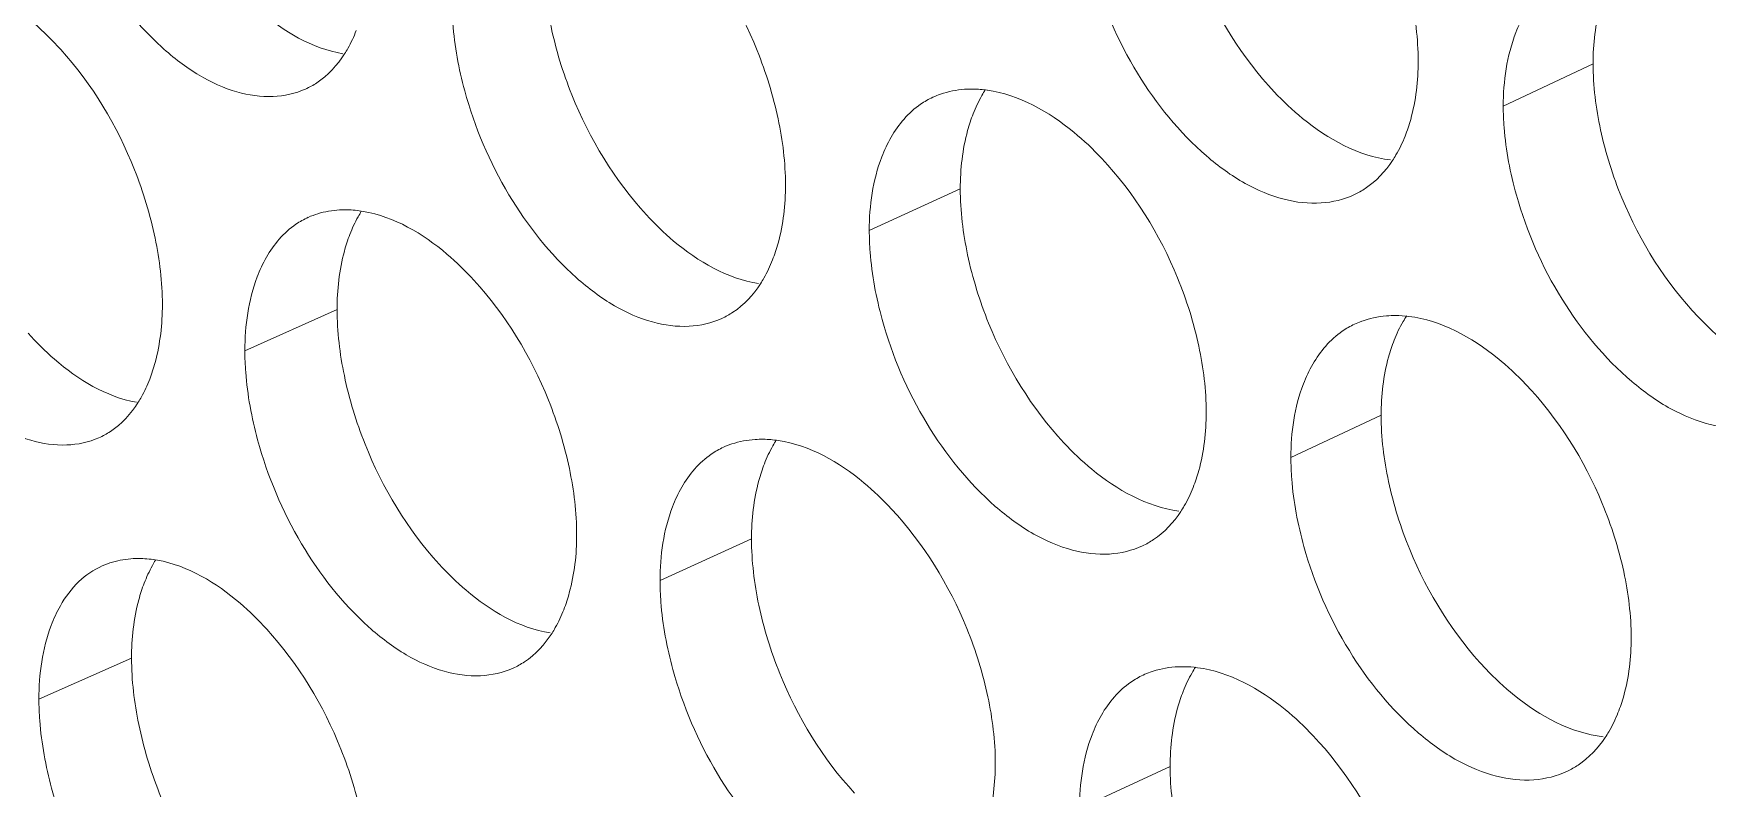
# Model space of a CAD drawing. Header units: millimetres. Extents: x 1177 to 4147, y 93 to 2194.
# Drawn here: x 2559.37 to 2573.57, y 982.6 to 989 of the extents above; entities that cross this region are included whole.
import ezdxf

# ---------------------------------------------------------------- set-up
doc = ezdxf.new("R2010")
doc.units = ezdxf.units.MM
doc.header["$LTSCALE"] = 0.1
doc.layers.get('0').update_dxf_attribs({"lineweight": 13})
doc.layers.add('标注', color=251, linetype='Continuous', lineweight=9)

# ---------------------------------------------------------------- blocks, each defined once
blk = doc.blocks.new('02')
at = {"layer": '标注'}
for p, q in [((4444.276, 1003.764), (4443.187, 1003.249)), ((4436.603, 1002.249), (4435.5, 1001.741)), ((4429.047, 1000.786), (4427.929, 1000.286)), ((4441.706, 999.503), (4440.612, 998.99)), ((4434.072, 998.005), (4432.963, 997.5)), ((4426.555, 996.561), (4425.432, 996.063)), ((4426.555, 996.561), (4425.432, 996.063)), ((4439.148, 995.248), (4438.049, 994.737))]:
    blk.add_line(p, q, dxfattribs=at)
for centre, radius, start, end in [((4436.704, 1002.418), 1.034, 109.1713, 114.7632), ((4436.739, 1002.073), 1.384, 82.0095, 89.1943), ((4429.11, 1000.981), 1.009, 107.0166, 114.1413), ((4441.87, 999.31), 1.402, 83.021, 89.4851), ((4441.831, 999.655), 1.051, 110.5478, 115.181), ((4434.159, 998.183), 1.026, 108.4653, 114.5554), ((4426.606, 996.763), 1.001, 106.2734, 113.935), ((4426.606, 996.763), 1.001, 106.2734, 113.935), ((4439.298, 995.063), 1.393, 82.5184, 89.3404), ((4439.261, 995.409), 1.043, 109.8653, 114.9718)]:
    blk.add_arc(centre, radius, start, end, dxfattribs=at)
for points, knots in [([(4442.155, 1003.795), (4442.155, 1004.064), (4442.085, 1004.622), (4441.745, 1005.701), (4441.276, 1006.453), (4440.884, 1006.868)], [0, 0, 0, 0, 0.238218, 0.493853, 1, 1, 1, 1]), ([(4439.148, 1006.498), (4439.148, 1006.229), (4439.218, 1005.67), (4439.554, 1004.59), (4440.02, 1003.838), (4440.411, 1003.422)], [0, 0, 0, 0, 0.238432, 0.494215, 1, 1, 1, 1]), ([(4425.586, 1006.233), (4425.704, 1005.793), (4426.05, 1004.965), (4426.72, 1004.102), (4427.345, 1003.618), (4427.808, 1003.406), (4428.258, 1003.34), (4428.542, 1003.402), (4428.664, 1003.457)], [0, 0, 0, 0, 0.299261, 0.581563, 0.705826, 0.815161, 0.911598, 1, 1, 1, 1]), ([(4434.484, 1002.294), (4434.484, 1002.563), (4434.414, 1003.121), (4434.08, 1004.202), (4433.619, 1004.957), (4433.231, 1005.375)], [0, 0, 0, 0, 0.238425, 0.494301, 1, 1, 1, 1]), ([(4431.553, 1005.018), (4431.553, 1004.749), (4431.622, 1004.19), (4431.952, 1003.109), (4432.41, 1002.352), (4432.797, 1001.933)], [0, 0, 0, 0, 0.238639, 0.494661, 1, 1, 1, 1]), ([(4425.696, 1003.937), (4425.596, 1004.047), (4425.227, 1004.414), (4424.752, 1004.706), (4424.385, 1004.774)], [0, 0, 0, 0, 0.285125, 1, 1, 1, 1]), ([(4438.207, 1004.909), (4438.329, 1004.467), (4438.688, 1003.637), (4439.382, 1002.78), (4440.027, 1002.306), (4440.504, 1002.104), (4440.967, 1002.049), (4441.257, 1002.118), (4441.383, 1002.177)], [0, 0, 0, 0, 0.29692, 0.578074, 0.702428, 0.812421, 0.910064, 1, 1, 1, 1]), ([(4427.785, 1004.72), (4427.887, 1004.609), (4428.26, 1004.239), (4428.743, 1003.948), (4429.116, 1003.885)], [0, 0, 0, 0, 0.285248, 1, 1, 1, 1]), ([(4444.435, 1004.675), (4444.409, 1004.608), (4444.311, 1004.314), (4444.276, 1004.002), (4444.276, 1003.764)], [0, 0, 0, 0, 0.232089, 1, 1, 1, 1]), ([(4430.44, 1004.515), (4430.44, 1004.428), (4430.455, 1004.064), (4430.522, 1003.703), (4430.595, 1003.436)], [0, 0, 0, 0, 0.238227, 1, 1, 1, 1]), ([(4443.454, 1004.381), (4443.41, 1004.305), (4443.243, 1003.95), (4443.187, 1003.551), (4443.187, 1003.249)], [0, 0, 0, 0, 0.226658, 1, 1, 1, 1]), ([(4429.139, 1003.885), (4429.152, 1003.906), (4429.206, 1003.996), (4429.25, 1004.091), (4429.279, 1004.165)], [0, 0, 0, 0, 0.242155, 1, 1, 1, 1]), ([(4426.929, 1000.846), (4426.929, 1001.116), (4426.86, 1001.675), (4426.532, 1002.756), (4426.079, 1003.514), (4425.696, 1003.937)], [0, 0, 0, 0, 0.238635, 0.494751, 1, 1, 1, 1]), ([(4428.664, 1003.457), (4428.712, 1003.478), (4428.901, 1003.581), (4429.052, 1003.747), (4429.139, 1003.885)], [0, 0, 0, 0, 0.24169, 1, 1, 1, 1]), ([(4441.996, 1002.885), (4442.023, 1002.952), (4442.12, 1003.245), (4442.155, 1003.557), (4442.155, 1003.795)], [0, 0, 0, 0, 0.232027, 1, 1, 1, 1]), ([(4444.276, 1003.764), (4444.276, 1003.496), (4444.347, 1002.937), (4444.686, 1001.858), (4445.157, 1001.108), (4445.552, 1000.695)], [0, 0, 0, 0, 0.238296, 0.493918, 1, 1, 1, 1]), ([(4430.595, 1003.436), (4430.715, 1002.995), (4431.066, 1002.166), (4431.746, 1001.306), (4432.379, 1000.825), (4432.847, 1000.617), (4433.303, 1000.556), (4433.588, 1000.62), (4433.712, 1000.677)], [0, 0, 0, 0, 0.298318, 0.580156, 0.704454, 0.814053, 0.910977, 1, 1, 1, 1]), ([(4436.27, 1003.357), (4436.219, 1003.333), (4436.013, 1003.217), (4435.853, 1003.028), (4435.764, 1002.873)], [0, 0, 0, 0, 0.240997, 1, 1, 1, 1]), ([(4436.758, 1003.456), (4436.724, 1003.457), (4436.59, 1003.453), (4436.457, 1003.427), (4436.364, 1003.395)], [0, 0, 0, 0, 0.257182, 1, 1, 1, 1]), ([(4436.907, 1003.447), (4436.893, 1003.425), (4436.837, 1003.333), (4436.79, 1003.234), (4436.76, 1003.158)], [0, 0, 0, 0, 0.24222, 1, 1, 1, 1]), ([(4438.32, 1002.614), (4438.214, 1002.727), (4437.822, 1003.101), (4437.316, 1003.389), (4436.931, 1003.443)], [0, 0, 0, 0, 0.284921, 1, 1, 1, 1]), ([(4440.411, 1003.422), (4440.518, 1003.308), (4440.914, 1002.932), (4441.429, 1002.645), (4441.819, 1002.597)], [0, 0, 0, 0, 0.284983, 1, 1, 1, 1]), ([(4436.76, 1003.158), (4436.734, 1003.091), (4436.638, 1002.798), (4436.603, 1002.486), (4436.603, 1002.249)], [0, 0, 0, 0, 0.231643, 1, 1, 1, 1]), ([(4443.187, 1003.249), (4443.187, 1003.162), (4443.202, 1002.798), (4443.271, 1002.438), (4443.346, 1002.171)], [0, 0, 0, 0, 0.238377, 1, 1, 1, 1]), ([(4435.764, 1002.873), (4435.72, 1002.796), (4435.555, 1002.441), (4435.5, 1002.043), (4435.5, 1001.741)], [0, 0, 0, 0, 0.225927, 1, 1, 1, 1]), ([(4441.844, 1002.589), (4441.858, 1002.612), (4441.917, 1002.706), (4441.965, 1002.807), (4441.996, 1002.885)], [0, 0, 0, 0, 0.242305, 1, 1, 1, 1]), ([(4439.585, 999.538), (4439.585, 999.807), (4439.515, 1000.366), (4439.177, 1001.445), (4438.711, 1002.198), (4438.32, 1002.614)], [0, 0, 0, 0, 0.238287, 0.494002, 1, 1, 1, 1]), ([(4441.383, 1002.177), (4441.428, 1002.199), (4441.61, 1002.301), (4441.757, 1002.458), (4441.844, 1002.589)], [0, 0, 0, 0, 0.243002, 1, 1, 1, 1]), ([(4434.327, 1001.385), (4434.353, 1001.452), (4434.449, 1001.745), (4434.484, 1002.057), (4434.484, 1002.294)], [0, 0, 0, 0, 0.23158, 1, 1, 1, 1]), ([(4436.603, 1002.249), (4436.603, 1001.979), (4436.673, 1001.421), (4437.007, 1000.341), (4437.47, 999.587), (4437.86, 999.17)], [0, 0, 0, 0, 0.238501, 0.494363, 1, 1, 1, 1]), ([(4443.346, 1002.171), (4443.47, 1001.729), (4443.834, 1000.898), (4444.537, 1000.044), (4445.19, 999.573), (4445.673, 999.375), (4446.142, 999.324), (4446.434, 999.397), (4446.561, 999.458)], [0, 0, 0, 0, 0.295999, 0.576706, 0.701098, 0.811352, 0.909467, 1, 1, 1, 1]), ([(4423.101, 1002.015), (4423.219, 1001.575), (4423.562, 1000.748), (4424.227, 999.884), (4424.849, 999.398), (4425.308, 999.185), (4425.756, 999.117), (4426.038, 999.176), (4426.16, 999.231)], [0, 0, 0, 0, 0.299735, 0.582272, 0.706518, 0.81572, 0.911912, 1, 1, 1, 1]), ([(4428.698, 1001.902), (4428.646, 1001.878), (4428.438, 1001.763), (4428.279, 1001.573), (4428.19, 1001.418)], [0, 0, 0, 0, 0.240345, 1, 1, 1, 1]), ([(4429.168, 1001.993), (4429.138, 1001.994), (4429.019, 1001.992), (4428.9, 1001.972), (4428.815, 1001.946)], [0, 0, 0, 0, 0.25678, 1, 1, 1, 1]), ([(4429.341, 1001.975), (4429.328, 1001.953), (4429.274, 1001.863), (4429.23, 1001.768), (4429.202, 1001.694)], [0, 0, 0, 0, 0.242139, 1, 1, 1, 1]), ([(4430.706, 1001.14), (4430.604, 1001.252), (4430.226, 1001.621), (4429.739, 1001.912), (4429.364, 1001.974)], [0, 0, 0, 0, 0.285061, 1, 1, 1, 1]), ([(4432.797, 1001.933), (4432.9, 1001.821), (4433.283, 1001.448), (4433.779, 1001.158), (4434.158, 1001.101)], [0, 0, 0, 0, 0.285159, 1, 1, 1, 1]), ([(4429.202, 1001.694), (4429.176, 1001.628), (4429.081, 1001.335), (4429.047, 1001.023), (4429.047, 1000.786)], [0, 0, 0, 0, 0.231198, 1, 1, 1, 1]), ([(4435.5, 1001.741), (4435.5, 1001.654), (4435.515, 1001.29), (4435.583, 1000.929), (4435.657, 1000.662)], [0, 0, 0, 0, 0.238286, 1, 1, 1, 1]), ([(4428.19, 1001.418), (4428.147, 1001.341), (4427.983, 1000.986), (4427.929, 1000.588), (4427.929, 1000.286)], [0, 0, 0, 0, 0.225206, 1, 1, 1, 1]), ([(4434.182, 1001.098), (4434.196, 1001.12), (4434.251, 1001.212), (4434.297, 1001.31), (4434.327, 1001.385)], [0, 0, 0, 0, 0.242205, 1, 1, 1, 1]), ([(4431.952, 998.055), (4431.952, 998.324), (4431.883, 998.883), (4431.551, 999.964), (4431.092, 1000.72), (4430.706, 1001.14)], [0, 0, 0, 0, 0.238495, 0.494451, 1, 1, 1, 1]), ([(4433.712, 1000.677), (4433.759, 1000.698), (4433.945, 1000.801), (4434.095, 1000.963), (4434.182, 1001.098)], [0, 0, 0, 0, 0.242239, 1, 1, 1, 1]), ([(4426.775, 999.939), (4426.8, 1000.006), (4426.895, 1000.299), (4426.929, 1000.61), (4426.929, 1000.846)], [0, 0, 0, 0, 0.231134, 1, 1, 1, 1]), ([(4429.047, 1000.786), (4429.047, 1000.517), (4429.116, 999.958), (4429.444, 998.877), (4429.9, 998.119), (4430.284, 997.699)], [0, 0, 0, 0, 0.238709, 0.494811, 1, 1, 1, 1]), ([(4441.883, 1000.712), (4441.846, 1000.712), (4441.703, 1000.707), (4441.561, 1000.677), (4441.462, 1000.64)], [0, 0, 0, 0, 0.257421, 1, 1, 1, 1]), ([(4442.016, 1000.708), (4442.001, 1000.686), (4441.943, 1000.592), (4441.895, 1000.491), (4441.864, 1000.413)], [0, 0, 0, 0, 0.24229, 1, 1, 1, 1]), ([(4443.46, 999.877), (4443.352, 999.991), (4442.951, 1000.367), (4442.433, 1000.654), (4442.04, 1000.701)], [0, 0, 0, 0, 0.2848, 1, 1, 1, 1]), ([(4445.552, 1000.695), (4445.662, 1000.58), (4446.067, 1000.201), (4446.594, 999.916), (4446.991, 999.874)], [0, 0, 0, 0, 0.28484, 1, 1, 1, 1]), ([(4425.3, 1000.498), (4425.4, 1000.387), (4425.769, 1000.018), (4426.246, 999.726), (4426.614, 999.661)], [0, 0, 0, 0, 0.285283, 1, 1, 1, 1]), ([(4435.657, 1000.662), (4435.778, 1000.22), (4436.135, 999.391), (4436.823, 998.533), (4437.464, 998.057), (4437.939, 997.852), (4438.399, 997.795), (4438.688, 997.863), (4438.813, 997.921)], [0, 0, 0, 0, 0.297384, 0.578764, 0.7031, 0.812961, 0.910366, 1, 1, 1, 1]), ([(4441.383, 1000.607), (4441.332, 1000.583), (4441.127, 1000.465), (4440.967, 1000.277), (4440.878, 1000.122)], [0, 0, 0, 0, 0.241405, 1, 1, 1, 1]), ([(4427.929, 1000.286), (4427.929, 1000.199), (4427.944, 999.835), (4428.011, 999.474), (4428.084, 999.206)], [0, 0, 0, 0, 0.238197, 1, 1, 1, 1]), ([(4441.864, 1000.413), (4441.838, 1000.346), (4441.74, 1000.053), (4441.706, 999.74), (4441.706, 999.503)], [0, 0, 0, 0, 0.231941, 1, 1, 1, 1]), ([(4440.878, 1000.122), (4440.833, 1000.046), (4440.667, 999.691), (4440.612, 999.292), (4440.612, 998.99)], [0, 0, 0, 0, 0.226413, 1, 1, 1, 1]), ([(4426.637, 999.662), (4426.65, 999.683), (4426.703, 999.772), (4426.746, 999.866), (4426.775, 999.939)], [0, 0, 0, 0, 0.242135, 1, 1, 1, 1]), ([(4444.738, 996.807), (4444.738, 997.076), (4444.667, 997.634), (4444.326, 998.713), (4443.855, 999.463), (4443.46, 999.877)], [0, 0, 0, 0, 0.23815, 0.493704, 1, 1, 1, 1]), ([(4426.16, 999.231), (4426.208, 999.252), (4426.399, 999.355), (4426.55, 999.523), (4426.637, 999.662)], [0, 0, 0, 0, 0.241404, 1, 1, 1, 1]), ([(4439.427, 998.629), (4439.453, 998.696), (4439.55, 998.989), (4439.585, 999.301), (4439.585, 999.538)], [0, 0, 0, 0, 0.231878, 1, 1, 1, 1]), ([(4441.706, 999.503), (4441.706, 999.234), (4441.776, 998.676), (4442.114, 997.596), (4442.582, 996.845), (4442.975, 996.43)], [0, 0, 0, 0, 0.238364, 0.494066, 1, 1, 1, 1]), ([(4428.084, 999.206), (4428.203, 998.766), (4428.552, 997.937), (4429.226, 997.076), (4429.855, 996.594), (4430.321, 996.384), (4430.774, 996.32), (4431.058, 996.383), (4431.182, 996.439)], [0, 0, 0, 0, 0.298788, 0.580857, 0.705138, 0.814605, 0.911286, 1, 1, 1, 1]), ([(4433.733, 999.116), (4433.681, 999.092), (4433.475, 998.976), (4433.315, 998.787), (4433.226, 998.632)], [0, 0, 0, 0, 0.240785, 1, 1, 1, 1]), ([(4434.215, 999.212), (4434.182, 999.213), (4434.053, 999.21), (4433.925, 999.186), (4433.835, 999.156)], [0, 0, 0, 0, 0.257054, 1, 1, 1, 1]), ([(4434.372, 999.2), (4434.358, 999.179), (4434.303, 999.087), (4434.257, 998.99), (4434.228, 998.914)], [0, 0, 0, 0, 0.242189, 1, 1, 1, 1]), ([(4435.769, 998.367), (4435.664, 998.479), (4435.277, 998.852), (4434.778, 999.141), (4434.396, 999.197)], [0, 0, 0, 0, 0.284973, 1, 1, 1, 1]), ([(4437.86, 999.17), (4437.966, 999.056), (4438.358, 998.681), (4438.866, 998.393), (4439.253, 998.342)], [0, 0, 0, 0, 0.285047, 1, 1, 1, 1]), ([(4434.228, 998.914), (4434.202, 998.848), (4434.106, 998.554), (4434.072, 998.242), (4434.072, 998.005)], [0, 0, 0, 0, 0.231495, 1, 1, 1, 1]), ([(4440.612, 998.99), (4440.612, 998.903), (4440.627, 998.54), (4440.696, 998.179), (4440.77, 997.912)], [0, 0, 0, 0, 0.238347, 1, 1, 1, 1]), ([(4433.226, 998.632), (4433.182, 998.556), (4433.018, 998.2), (4432.963, 997.802), (4432.963, 997.5)], [0, 0, 0, 0, 0.225686, 1, 1, 1, 1]), ([(4439.277, 998.336), (4439.291, 998.359), (4439.349, 998.452), (4439.396, 998.552), (4439.427, 998.629)], [0, 0, 0, 0, 0.242268, 1, 1, 1, 1]), ([(4437.028, 995.288), (4437.028, 995.557), (4436.958, 996.116), (4436.622, 997.196), (4436.159, 997.949), (4435.769, 998.367)], [0, 0, 0, 0, 0.238356, 0.494151, 1, 1, 1, 1]), ([(4438.813, 997.921), (4438.859, 997.943), (4439.042, 998.045), (4439.19, 998.204), (4439.277, 998.336)], [0, 0, 0, 0, 0.242755, 1, 1, 1, 1]), ([(4431.796, 997.147), (4431.822, 997.214), (4431.918, 997.507), (4431.952, 997.818), (4431.952, 998.055)], [0, 0, 0, 0, 0.231431, 1, 1, 1, 1]), ([(4434.072, 998.005), (4434.072, 997.736), (4434.141, 997.177), (4434.473, 996.097), (4434.934, 995.342), (4435.322, 994.924)], [0, 0, 0, 0, 0.23857, 0.494512, 1, 1, 1, 1]), ([(4440.77, 997.912), (4440.893, 997.47), (4441.255, 996.639), (4441.953, 995.784), (4442.602, 995.312), (4443.082, 995.111), (4443.548, 995.058), (4443.839, 995.13), (4443.965, 995.189)], [0, 0, 0, 0, 0.296459, 0.577388, 0.701761, 0.811885, 0.909764, 1, 1, 1, 1]), ([(4426.2, 997.678), (4426.095, 997.632), (4425.895, 997.495), (4425.752, 997.301), (4425.692, 997.194)], [0, 0, 0, 0, 0.481736, 1, 1, 1, 1]), ([(4426.2, 997.678), (4426.095, 997.632), (4425.895, 997.495), (4425.752, 997.301), (4425.692, 997.194)], [0, 0, 0, 0, 0.481736, 1, 1, 1, 1]), ([(4426.665, 997.767), (4426.635, 997.768), (4426.521, 997.766), (4426.407, 997.748), (4426.325, 997.724)], [0, 0, 0, 0, 0.256633, 1, 1, 1, 1]), ([(4426.665, 997.767), (4426.635, 997.768), (4426.521, 997.766), (4426.407, 997.748), (4426.325, 997.724)], [0, 0, 0, 0, 0.256633, 1, 1, 1, 1]), ([(4426.845, 997.746), (4426.832, 997.724), (4426.78, 997.635), (4426.737, 997.541), (4426.708, 997.468)], [0, 0, 0, 0, 0.242119, 1, 1, 1, 1]), ([(4426.845, 997.746), (4426.832, 997.724), (4426.78, 997.635), (4426.737, 997.541), (4426.708, 997.468)], [0, 0, 0, 0, 0.242119, 1, 1, 1, 1]), ([(4428.194, 996.911), (4428.093, 997.022), (4427.72, 997.39), (4427.239, 997.681), (4426.868, 997.747)], [0, 0, 0, 0, 0.285096, 1, 1, 1, 1]), ([(4428.194, 996.911), (4428.093, 997.022), (4427.72, 997.39), (4427.239, 997.681), (4426.868, 997.747)], [0, 0, 0, 0, 0.285096, 1, 1, 1, 1]), ([(4430.284, 997.699), (4430.387, 997.587), (4430.765, 997.216), (4431.254, 996.925), (4431.631, 996.865)], [0, 0, 0, 0, 0.285206, 1, 1, 1, 1]), ([(4426.708, 997.468), (4426.683, 997.402), (4426.588, 997.109), (4426.555, 996.797), (4426.555, 996.561)], [0, 0, 0, 0, 0.23105, 1, 1, 1, 1]), ([(4426.708, 997.468), (4426.683, 997.402), (4426.588, 997.109), (4426.555, 996.797), (4426.555, 996.561)], [0, 0, 0, 0, 0.23105, 1, 1, 1, 1]), ([(4432.963, 997.5), (4432.963, 997.413), (4432.978, 997.049), (4433.046, 996.688), (4433.119, 996.421)], [0, 0, 0, 0, 0.238256, 1, 1, 1, 1]), ([(4425.692, 997.194), (4425.648, 997.118), (4425.485, 996.763), (4425.432, 996.365), (4425.432, 996.063)], [0, 0, 0, 0, 0.224968, 1, 1, 1, 1]), ([(4425.692, 997.194), (4425.648, 997.118), (4425.485, 996.763), (4425.432, 996.365), (4425.432, 996.063)], [0, 0, 0, 0, 0.224968, 1, 1, 1, 1]), ([(4431.654, 996.864), (4431.667, 996.885), (4431.722, 996.976), (4431.767, 997.073), (4431.796, 997.147)], [0, 0, 0, 0, 0.242178, 1, 1, 1, 1]), ([(4429.434, 993.823), (4429.434, 994.092), (4429.365, 994.651), (4429.035, 995.732), (4428.579, 996.489), (4428.194, 996.911)], [0, 0, 0, 0, 0.238564, 0.494601, 1, 1, 1, 1]), ([(4429.434, 993.823), (4429.434, 994.092), (4429.365, 994.651), (4429.035, 995.732), (4428.579, 996.489), (4428.194, 996.911)], [0, 0, 0, 0, 0.238564, 0.494601, 1, 1, 1, 1]), ([(4431.182, 996.439), (4431.229, 996.46), (4431.417, 996.563), (4431.567, 996.727), (4431.654, 996.864)], [0, 0, 0, 0, 0.241969, 1, 1, 1, 1]), ([(4444.578, 995.897), (4444.605, 995.964), (4444.703, 996.257), (4444.738, 996.57), (4444.738, 996.807)], [0, 0, 0, 0, 0.232176, 1, 1, 1, 1]), ([(4426.555, 996.561), (4426.555, 996.291), (4426.623, 995.732), (4426.95, 994.65), (4427.402, 993.892), (4427.785, 993.47)], [0, 0, 0, 0, 0.238779, 0.49496, 1, 1, 1, 1]), ([(4426.555, 996.561), (4426.555, 996.291), (4426.623, 995.732), (4426.95, 994.65), (4427.402, 993.892), (4427.785, 993.47)], [0, 0, 0, 0, 0.238779, 0.49496, 1, 1, 1, 1]), ([(4433.119, 996.421), (4433.24, 995.98), (4433.594, 995.15), (4434.278, 994.291), (4434.915, 993.813), (4435.386, 993.607), (4435.845, 993.547), (4436.132, 993.614), (4436.256, 993.671)], [0, 0, 0, 0, 0.29785, 0.579458, 0.703775, 0.813505, 0.91067, 1, 1, 1, 1]), ([(4439.314, 996.456), (4439.278, 996.456), (4439.14, 996.452), (4439.003, 996.424), (4438.906, 996.389)], [0, 0, 0, 0, 0.257304, 1, 1, 1, 1]), ([(4439.455, 996.45), (4439.441, 996.428), (4439.383, 996.334), (4439.336, 996.235), (4439.306, 996.157)], [0, 0, 0, 0, 0.242253, 1, 1, 1, 1]), ([(4440.884, 995.618), (4440.776, 995.731), (4440.38, 996.106), (4439.868, 996.393), (4439.479, 996.444)], [0, 0, 0, 0, 0.284863, 1, 1, 1, 1]), ([(4442.975, 996.43), (4443.084, 996.316), (4443.484, 995.938), (4444.005, 995.652), (4444.398, 995.607)], [0, 0, 0, 0, 0.284914, 1, 1, 1, 1]), ([(4438.82, 996.354), (4438.769, 996.33), (4438.563, 996.213), (4438.404, 996.024), (4438.314, 995.87)], [0, 0, 0, 0, 0.241203, 1, 1, 1, 1]), ([(4425.432, 996.063), (4425.432, 995.976), (4425.447, 995.612), (4425.514, 995.251), (4425.586, 994.983)], [0, 0, 0, 0, 0.238168, 1, 1, 1, 1]), ([(4425.432, 996.063), (4425.432, 995.976), (4425.447, 995.612), (4425.514, 995.251), (4425.586, 994.983)], [0, 0, 0, 0, 0.238168, 1, 1, 1, 1]), ([(4439.306, 996.157), (4439.279, 996.091), (4439.183, 995.797), (4439.148, 995.485), (4439.148, 995.248)], [0, 0, 0, 0, 0.231792, 1, 1, 1, 1]), ([(4438.314, 995.87), (4438.27, 995.793), (4438.104, 995.438), (4438.049, 995.039), (4438.049, 994.737)], [0, 0, 0, 0, 0.22617, 1, 1, 1, 1]), ([(4444.423, 995.599), (4444.438, 995.621), (4444.498, 995.717), (4444.547, 995.818), (4444.578, 995.897)], [0, 0, 0, 0, 0.242345, 1, 1, 1, 1]), ([(4442.155, 992.545), (4442.155, 992.814), (4442.085, 993.372), (4441.745, 994.451), (4441.276, 995.203), (4440.884, 995.618)], [0, 0, 0, 0, 0.238218, 0.493853, 1, 1, 1, 1]), ([(4443.965, 995.189), (4444.01, 995.211), (4444.191, 995.313), (4444.337, 995.469), (4444.423, 995.599)], [0, 0, 0, 0, 0.243242, 1, 1, 1, 1]), ([(4436.87, 994.379), (4436.897, 994.446), (4436.993, 994.739), (4437.028, 995.051), (4437.028, 995.288)], [0, 0, 0, 0, 0.231729, 1, 1, 1, 1]), ([(4439.148, 995.248), (4439.148, 994.979), (4439.218, 994.42), (4439.554, 993.34), (4440.02, 992.588), (4440.411, 992.172)], [0, 0, 0, 0, 0.238432, 0.494215, 1, 1, 1, 1]), ([(4425.586, 994.983), (4425.704, 994.543), (4426.05, 993.715), (4426.72, 992.852), (4427.345, 992.368), (4427.808, 992.156), (4428.258, 992.09), (4428.542, 992.152), (4428.664, 992.207)], [0, 0, 0, 0, 0.299261, 0.581563, 0.705826, 0.815161, 0.911598, 1, 1, 1, 1]), ([(4425.586, 994.983), (4425.704, 994.543), (4426.05, 993.715), (4426.72, 992.852), (4427.345, 992.368), (4427.808, 992.156), (4428.258, 992.09), (4428.542, 992.152), (4428.664, 992.207)], [0, 0, 0, 0, 0.299261, 0.581563, 0.705826, 0.815161, 0.911598, 1, 1, 1, 1])]:
    blk.add_open_spline(points, degree=3, knots=knots, dxfattribs=at)
for points in [[(4429.364, 1001.974), (4429.299, 1001.985), (4429.234, 1001.992), (4429.168, 1001.993)], [(4434.396, 999.197), (4434.336, 999.206), (4434.275, 999.212), (4434.215, 999.212)], [(4426.868, 997.747), (4426.801, 997.758), (4426.733, 997.765), (4426.665, 997.767)], [(4426.868, 997.747), (4426.801, 997.758), (4426.733, 997.765), (4426.665, 997.767)]]:
    blk.add_open_spline(points, degree=3, dxfattribs=at)

msp = doc.modelspace()

# ---------------------------------------------------------------- block references
at = {"xscale": 0.7, "yscale": 0.7, "zscale": 0.7}
msp.add_blockref('02', (-538.391, 286.112), dxfattribs=at)

doc.saveas('drawing.dxf')
